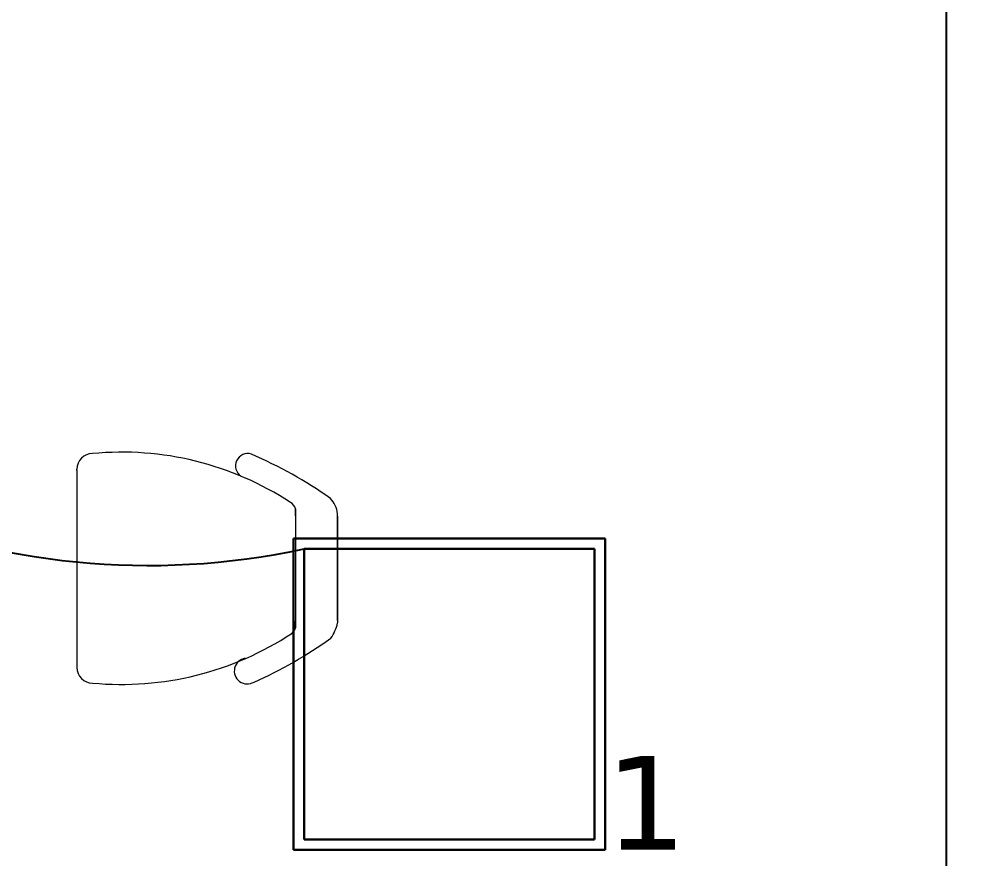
# Model space of a CAD drawing. Header units: metres. Extents: x -39 to 21688, y -24 to 9022.
# Drawn here: x 18.073 to 19.925, y 40.94 to 42.55 of the extents above; entities that cross this region are included whole.
import ezdxf

# ---------------------------------------------------------------- set-up
doc = ezdxf.new("R2010")
doc.units = ezdxf.units.M
doc.header["$MEASUREMENT"] = 0
doc.linetypes.add('CONTINUA', pattern=[0])
for name, color, linetype in [('AR-CALLES', 4, 'Continuous'), ('AR-MOBILIRIO', 1, 'Continuous'), ('AR-MUROS', 6, 'Continuous'), ('AR-PUERTAS', 2, 'Continuous'), ('AR-VENTANAS', 2, 'Continuous')]:
    doc.layers.add(name, color=color, linetype=linetype)
doc.layers.add('DLX_TERR_LUM', color=7, linetype='Continuous', true_color=0xffd400)
doc.layers.add('DLX_TERR_LUMKEY_IDX', color=7, linetype='Continuous', true_color=0x969696)
doc.styles.add('TableTextStyle', font='')
doc.styles.get('TableTextStyle').set_extended_font_data('VERDANA.TTF')

# ---------------------------------------------------------------- blocks, each defined once
blk = doc.blocks.new('AR-MOB. RECEPCION')
at = {"layer": 'AR-MOBILIRIO', "linetype": 'CONTINUA', "lineweight": 5}
for p, q in [((0.2288, -0.7743, 0), (0.2288, -0.7742, 0)), ((0.2288, -0.7761, 0), (0.2288, -0.7743, 0)), ((0.2288, -0.7743, 0), (0.2288, -0.7743, 0)), ((0.2288, -0.7743, 0), (0.2288, -0.7743, 0)), ((0.2288, -0.7743, 0), (0.2288, -0.7743, 0)), ((0.2288, -0.7743, 0), (0.2288, -0.7743, 0)), ((0.2288, -0.7743, 0), (0.2288, -0.7743, 0)), ((0.2288, -0.7761, 0), (0.2288, -1.1543, 0)), ((0.2288, -0.7805, 0), (0.2288, -1.1543, 0)), ((0.6479, -0.8502, 0), (0.6479, -1.0784, 0)), ((0.6479, -0.8502, 0), (0.6479, -0.8638, 0)), ((0.6479, -0.8638, 0), (0.6479, -0.8502, 0)), ((0.7288, -0.8643, 0), (0.7288, -0.8595, 0)), ((0.7288, -0.8643, 0), (0.7288, -0.8595, 0)), ((0.7288, -1.0643, 0), (0.7288, -0.8643, 0)), ((0.7288, -0.8643, 0), (0.7288, -1.069, 0)), ((0.6479, -1.0784, 0), (0.6479, -1.0648, 0)), ((0.2289, -1.1522, 0), (0.2288, -1.1543, 0)), ((0.2288, -1.1543, 0), (0.2288, -1.1543, 0)), ((0.2288, -1.1543, 0), (0.2288, -1.1543, 0))]:
    blk.add_line(p, q, dxfattribs=at)
for centre, radius, start, end in [((0.2588, -0.7743, 0), 0.03, 90, 180), ((0.3155, -1.3306, 0), 0.5891, 56.769, 95.5262), ((0.5566, -0.7678, 0), 0.0236, 73.1411, 236.8155), ((0.225, -1.5274, 0), 0.8522, 54.8892, 66.6032), ((0.6747, -0.8668, 0), 0.0546, 7.7265, 42.0881), ((0.6284, -0.8555, 0), 0.0202, 15.236, 60.5078), ((0.649, -1.0507, 0), 0.0819, 324.5973, 347.0407), ((0.314, -0.5919, 0), 0.595, 264.6786, 303.3393), ((0.6289, -1.0734, 0), 0.0196, 298.6467, 345.2389), ((0.2348, -0.4275, 0), 0.8253, 293.8529, 305.646), ((0.5555, -1.1612, 0), 0.0248, 99.0366, 301.797), ((0.2588, -1.1543, 0), 0.03, 180, 270)]:
    blk.add_arc(centre, radius, start, end, dxfattribs=at)

msp = doc.modelspace()

# ---------------------------------------------------------------- linework, layer by layer
at = {"layer": 'AR-MUROS'}
msp.add_lwpolyline([(19.85, 35.54888), (19.85, 46.29698)], dxfattribs=at)
at = {"layer": 'AR-PUERTAS'}
msp.add_circle((22.62406, 27.62249), 40.08066, dxfattribs=at)
at = {"layer": 'AR-VENTANAS'}
msp.add_arc((18.31983, 42.92264), 1.42028, 71.74675, 282.13184, dxfattribs=at)
at = {"layer": 'DLX_TERR_LUM'}
for points in [[(19.19532, 41.55408, 0), (18.59832, 41.55408, 0)], [(18.59832, 41.55408, 0), (18.59832, 41.55408, 0)], [(18.59832, 41.55408, 0), (19.19532, 41.55408, 0)], [(18.59832, 41.55408, 0), (18.59832, 40.95708, 0)], [(18.59832, 40.95708, 0), (18.59832, 41.55408, 0)], [(18.59832, 41.55408, 0), (18.59832, 41.55408, 0)], [(18.59832, 40.95708, 0), (18.59832, 41.55408, 0)], [(18.59832, 41.55408, 0), (19.19532, 41.55408, 0)], [(19.19532, 41.55408, 0), (18.59832, 41.55408, 0)], [(18.59832, 41.55408, 0), (18.59832, 40.95708, 0)], [(19.19532, 40.95708, 0), (19.19532, 41.55408, 0)], [(19.19532, 41.55408, 0), (19.19532, 41.55408, 0)], [(19.19532, 41.55408, 0), (19.19532, 40.95708, 0)], [(19.19532, 41.55408, 0), (19.19532, 41.55408, 0)], [(19.19532, 41.55408, 0), (19.19532, 40.95708, 0)], [(19.19532, 40.95708, 0), (19.19532, 41.55408, 0)], [(19.17532, 41.53408, 0), (18.61832, 41.53408, 0)], [(18.61832, 41.53408, 0), (18.61832, 40.97708, 0)], [(18.61832, 40.97708, 0), (18.61832, 41.53408, 0)], [(18.61832, 41.53408, 0), (19.17532, 41.53408, 0)], [(19.17532, 40.97708, 0), (19.17532, 41.53408, 0)], [(19.17532, 41.53408, 0), (19.17532, 40.97708, 0)], [(18.61832, 40.97708, 0), (19.17532, 40.97708, 0)], [(19.17532, 40.97708, 0), (18.61832, 40.97708, 0)], [(18.59832, 40.95708, 0), (19.19532, 40.95708, 0)], [(19.19532, 40.95708, 0), (18.59832, 40.95708, 0)], [(18.59832, 40.95708, 0), (18.59832, 40.95708, 0)], [(18.59832, 40.95708, 0), (18.59832, 40.95708, 0)], [(19.19532, 40.95708, 0), (18.59832, 40.95708, 0)], [(18.59832, 40.95708, 0), (19.19532, 40.95708, 0)], [(19.19532, 40.95708, 0), (19.19532, 40.95708, 0)], [(19.19532, 40.95708, 0), (19.19532, 40.95708, 0)]]:
    msp.add_polyline3d(points, dxfattribs=at)

# ---------------------------------------------------------------- block references
at = {"layer": 'AR-CALLES', "rotation": 359.9998818690886}
msp.add_blockref('AR-MOB. RECEPCION', (17.95398, 42.46106, 0), dxfattribs=at)

# ---------------------------------------------------------------- texts
at = {"layer": 'DLX_TERR_LUMKEY_IDX', "style": 'TableTextStyle'}
msp.add_text('1', height=0.18, dxfattribs=at).set_placement((19.19532, 40.95708))

doc.saveas('drawing.dxf')
